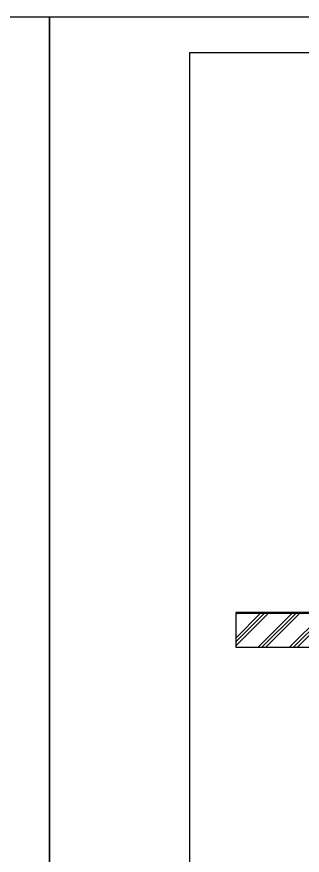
# Model space of a CAD drawing. Header units: millimetres. Extents: x 1582001 to 3303937, y 226471 to 491235.
# Drawn here: x 1833536 to 1837601, y 398115 to 410055 of the extents above; entities that cross this region are included whole.
import ezdxf

# ---------------------------------------------------------------- set-up
doc = ezdxf.new("R2010")
doc.units = ezdxf.units.MM
doc.layers.get('Defpoints').update_dxf_attribs({"color": 255, "lineweight": 30})
doc.layers.add('A-Wall-G', color=22, linetype='Continuous', lineweight=50)
doc.layers.add('Размеры', color=7, linetype='Continuous', lineweight=18)
doc.layers.add('Формуляр', color=138, linetype='Continuous')

msp = doc.modelspace()

# ---------------------------------------------------------------- hatches: boundary and pattern name
at = {"layer": 'Размеры', "ltscale": 100}
h = msp.add_hatch(dxfattribs=at)
h.set_pattern_fill('PLAST', color=256, scale=50, angle=45, style=0)
h.set_pattern_definition([(45, (167999.66, 126626.28), (-224.506403, 224.506403), []), (45, (167971.6, 126654.35), (-224.506403, 224.506403), []), (45, (167943.54, 126682.4), (-224.506403, 224.506403), [])])
h.paths.add_polyline_path([(1836653.6, 401566), (1836653.6, 401076.5), (1840745.4, 401076.5), (1840745.4, 400080.3), (1840303.7, 400080.3), (1840303.7, 398904.2), (1842804.8, 398904.2), (1842804.8, 399798), (1845116.1, 399798), (1845116.1, 398891.1), (1847954.7, 398891.1), (1847954.7, 399785.3), (1852602.2, 399785.3), (1852602.2, 398892.8), (1855357.6, 398892.8), (1855357.6, 400333.2), (1854933.7, 400333.2), (1854933.7, 400954.5), (1861577.6, 400954.5), (1861577.6, 401566), (1854228.2, 401566), (1854228.2, 399716), (1854678.2, 399716), (1854678.2, 399416), (1854786, 399416), (1854786, 399316), (1853078.2, 399316), (1853078.2, 399416), (1853178.2, 399416), (1853178.2, 399716), (1853628.2, 399716), (1853628.2, 400266), (1846777.6, 400265.9), (1846777.6, 399715.9), (1847227.6, 399715.9), (1847227.6, 399415.9), (1847335.5, 399415.9), (1847335.5, 399315.9), (1845627.6, 399315.9), (1845627.6, 399415.9), (1845727.6, 399415.9), (1845727.6, 399715.9), (1846177.6, 399715.9), (1846177.6, 400265.9), (1841838.2, 400265.9), (1841838.2, 399716), (1842288.2, 399716), (1842288.2, 399416), (1842396, 399416), (1842396, 399316), (1840688.2, 399316), (1840688.2, 399416), (1840788.2, 399416), (1840788.2, 399716), (1841238.2, 399716), (1841238.2, 401466), (1839938.2, 401466), (1839938.2, 401366), (1839638.2, 401366), (1839638.2, 401466), (1839738.2, 401466), (1839738.2, 401566)])

# ---------------------------------------------------------------- linework, layer by layer
at = {"layer": 'A-Wall-G', "color": 0, "ltscale": 100}
msp.add_line((1836653.6, 401566), (1839738.2, 401566), dxfattribs=at)
at = {"layer": 'Defpoints', "color": 255, "lineweight": -3, "ltscale": 100}
msp.add_lwpolyline([(1839738.2, 401566), (1836653.6, 401566), (1836653.6, 401076.5), (1840745.4, 401076.5)], dxfattribs=at)
at = {"layer": 'Формуляр'}
msp.add_lwpolyline([(1792000.5, 410054.8), (1834000.4, 410054.8), (1834000.4, 380354.9), (1792000.5, 380354.9)], close=True, dxfattribs=at)
at = {"layer": 'Формуляр', "color": 0}
for points in [[(1834000.4, 410054.8), (1876000.3, 410054.8), (1876000.3, 380354.9), (1834000.4, 380354.9)], [(1836000.4, 380854.9), (1836000.4, 409544.8), (1875500.3, 409544.8), (1875500.3, 380854.9)]]:
    msp.add_lwpolyline(points, close=True, dxfattribs=at)

doc.saveas('drawing.dxf')
